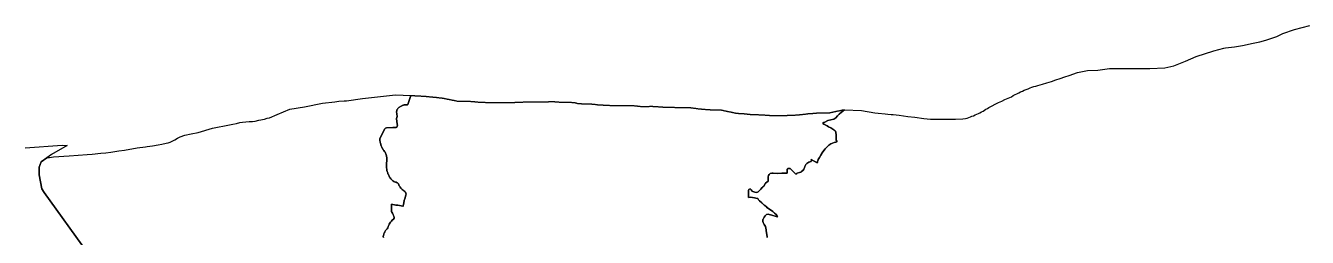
# Model space of a CAD drawing. Header units: inches. Extents: x 130170 to 284068, y 377793 to 804530.
# Drawn here: x 194968 to 219321, y 582574 to 586603 of the extents above; entities that cross this region are included whole.
import ezdxf

# ---------------------------------------------------------------- set-up
doc = ezdxf.new("R2010")
doc.units = ezdxf.units.IN
doc.header["$MEASUREMENT"] = 0
doc.layers.add('muni_il', color=7, linetype='Continuous')

msp = doc.modelspace()

# ---------------------------------------------------------------- linework, layer by layer
at = {"layer": 'muni_il'}
for points in [[(209060, 582573), (209057, 582594), (209041, 582699), (209038, 582719), (209038, 582720), (209028, 582783), (209015, 582800), (209001, 582820), (208983, 582855), (208975, 582878), (208974, 582896), (208978, 582917), (208979, 582918), (208985, 582934), (209001, 582961), (209017, 582984), (209033, 583000), (209047, 583010), (209074, 583014), (209097, 583011), (209120, 583006), (209149, 582996), (209229, 582971), (209260, 582965), (209249, 582979), (209226, 583009), (209199, 583038), (209164, 583067), (209065, 583134), (209066, 583135), (209060, 583139), (209043, 583153), (209010, 583182), (209004, 583187), (209003, 583188), (208995, 583195), (208953, 583234), (208913, 583268), (208893, 583291), (208877, 583313), (208877, 583314), (208842, 583320), (208817, 583324), (208781, 583331), (208779, 583331), (208742, 583337), (208705, 583336), (208700, 583336), (208701, 583408), (208702, 583429), (208702, 583453), (208702, 583458), (208703, 583465), (208706, 583483), (208734, 583496), (208752, 583482), (208774, 583454), (208774, 583455), (208783, 583446), (208803, 583438), (208825, 583432), (208848, 583427), (208872, 583432), (208887, 583443), (208916, 583470), (208936, 583489), (208960, 583524), (208978, 583538), (208993, 583550), (209023, 583604), (209048, 583627), (209076, 583647), (209075, 583684), (209075, 583727), (209084, 583752), (209095, 583771), (209116, 583789), (209146, 583796), (209172, 583796), (209262, 583793), (209335, 583795), (209370, 583796), (209439, 583796), (209438, 583840), (209437, 583875), (209447, 583884), (209492, 583883), (209499, 583878), (209599, 583780), (209622, 583793), (209627, 583794), (209669, 583806), (209696, 583818), (209706, 583823), (209741, 583854), (209755, 583873), (209765, 583896), (209771, 583921), (209786, 583949), (209795, 583964), (209808, 583979), (209827, 583993), (209850, 584003), (209886, 584016), (209892, 584021), (209896, 584026), (209898, 584031), (209897, 584036), (209895, 584041), (209893, 584045), (209895, 584054), (210006, 583990), (210011, 584002), (210012, 584007), (210016, 584021), (210025, 584047), (210028, 584054), (210050, 584093), (210074, 584137), (210097, 584173), (210097, 584173), (210099, 584178), (210159, 584257), (210173, 584272), (210189, 584289), (210190, 584290), (210203, 584305), (210229, 584327), (210268, 584355), (210300, 584368), (210332, 584377), (210365, 584387), (210383, 584392), (210379, 584402), (210369, 584427), (210368, 584467), (210366, 584543), (210366, 584544), (210365, 584553), (210365, 584559), (210364, 584569), (210364, 584572), (210363, 584576), (210362, 584580), (210360, 584584), (210358, 584589), (210355, 584593), (210354, 584595), (210350, 584600), (210344, 584607), (210339, 584611), (210333, 584616), (210332, 584617), (210328, 584620), (210323, 584623), (210304, 584634), (210289, 584643), (210265, 584657), (210225, 584680), (210197, 584696), (210174, 584708), (210158, 584715), (210152, 584719), (210146, 584724), (210145, 584724), (210142, 584726), (210134, 584730), (210118, 584742), (210127, 584758), (210150, 584767), (210211, 584795), (210322, 584825), (210359, 584846), (210395, 584886), (210426, 584919), (210472, 584957), (210529, 585000), (210847, 584991), (211104, 584946), (211168, 584937), (211298, 584925), (211298, 584925), (211353, 584920), (211412, 584915), (211452, 584912), (211566, 584897), (211730, 584877), (211862, 584860), (212036, 584839), (212162, 584826), (212327, 584826), (212636, 584826), (212777, 584831), (212823, 584835), (212855, 584845), (212886, 584855), (212918, 584866), (212949, 584878), (212980, 584890), (213010, 584903), (213041, 584916), (213071, 584931), (213100, 584946), (213127, 584960), (213130, 584961), (213159, 584977), (213187, 584994), (213215, 585011), (213243, 585029), (213271, 585048), (213295, 585061), (213331, 585079), (213392, 585110), (213453, 585139), (213514, 585168), (213575, 585197), (213637, 585224), (213699, 585251), (213733, 585271), (213767, 585290), (213802, 585308), (213837, 585326), (213872, 585343), (213907, 585359), (213943, 585374), (213979, 585389), (214016, 585403), (214052, 585417), (214089, 585430), (214126, 585442), (214164, 585453), (214201, 585464), (214287, 585489), (214372, 585515), (214457, 585542), (214542, 585570), (214626, 585598), (214710, 585627), (214794, 585656), (214955, 585713), (215145, 585750), (215341, 585755), (215563, 585785), (215564, 585786), (216327, 585790), (216616, 585803), (216783, 585839), (217006, 585924), (217211, 586013), (217546, 586122), (217733, 586175), (217766, 586179), (217938, 586202), (218086, 586224), (218290, 586267), (218417, 586294), (218534, 586327), (218740, 586395), (218857, 586452), (219075, 586532), (219365, 586603)], [(196150, 582272), (195321, 583430), (195277, 583496), (195228, 583764), (195224, 583909), (195263, 584010), (195370, 584087), (195370, 584087), (195400, 584094), (195422, 584097), (195422, 584097), (195495, 584104), (195796, 584129), (196136, 584151), (196234, 584160), (196396, 584175), (196494, 584185), (196587, 584194), (196741, 584218), (196846, 584234), (197090, 584275), (197244, 584297), (197277, 584301), (197380, 584318), (197487, 584334), (197555, 584345), (197636, 584365), (197676, 584376), (197716, 584388), (197752, 584406), (197806, 584433), (197856, 584460), (197905, 584485), (197995, 584516), (198113, 584543), (198248, 584573), (198517, 584650), (198841, 584717), (198907, 584731), (198974, 584744), (199041, 584757), (199090, 584765), (199150, 584775), (199214, 584776), (199281, 584781), (199332, 584788), (199397, 584802), (199505, 584825), (199555, 584840), (199599, 584848), (199599, 584848), (199750, 584911), (199989, 585012), (200264, 585059), (200267, 585059), (200607, 585126), (200840, 585153), (200881, 585158), (200881, 585158), (200922, 585163), (201020, 585171), (201062, 585173), (201369, 585217), (201995, 585284), (202290, 585276), (202228, 585105), (202224, 585096), (202214, 585097), (202201, 585097), (202188, 585097), (202175, 585095), (202163, 585094), (202150, 585091), (202138, 585088), (202126, 585084), (202114, 585079), (202102, 585073), (202091, 585067), (202080, 585061), (202077, 585059), (202070, 585053), (202059, 585045), (202050, 585037), (202041, 585028), (202032, 585015), (202024, 584999), (202018, 584980), (202016, 584966), (202015, 584954), (202018, 584934), (202019, 584922), (202026, 584877), (202015, 584836), (202029, 584730), (202031, 584711), (202029, 584690), (202020, 584674), (202006, 584665), (201974, 584662), (201972, 584662), (201961, 584662), (201950, 584662), (201946, 584662), (201826, 584661), (201805, 584655), (201786, 584636), (201701, 584448), (201700, 584426), (201701, 584412), (201703, 584397), (201706, 584381), (201709, 584366), (201714, 584351), (201719, 584335), (201724, 584319), (201731, 584304), (201737, 584288), (201745, 584273), (201754, 584257), (201764, 584242), (201775, 584226), (201786, 584210), (201797, 584195), (201805, 584178), (201811, 584162), (201817, 584146), (201822, 584129), (201825, 584113), (201828, 584097), (201830, 584081), (201831, 584064), (201831, 584048), (201829, 584032), (201828, 584016), (201826, 584001), (201825, 583986), (201824, 583970), (201824, 583955), (201824, 583939), (201824, 583923), (201826, 583908), (201827, 583893), (201829, 583877), (201831, 583861), (201834, 583846), (201838, 583831), (201842, 583816), (201847, 583800), (201853, 583784), (201860, 583769), (201867, 583753), (201875, 583738), (201884, 583722), (201894, 583707), (201905, 583691), (201917, 583676), (201931, 583662), (201946, 583648), (201961, 583639), (201977, 583632), (201993, 583627), (202009, 583622), (202027, 583615), (202037, 583606), (202044, 583600), (202050, 583591), (202065, 583558), (202075, 583543), (202085, 583528), (202097, 583513), (202110, 583498), (202125, 583483), (202141, 583471), (202156, 583461), (202175, 583449), (202188, 583432), (202194, 583416), (202196, 583399), (202195, 583384), (202177, 583324), (202163, 583279), (202146, 583196), (202144, 583180), (202142, 583165), (202132, 583167), (202039, 583185), (202001, 583190), (201921, 583206), (201922, 583060), (201926, 583055), (201939, 583033), (201949, 583013), (201952, 583006), (201961, 582980), (201968, 582953), (201970, 582939), (201955, 582924), (201931, 582899), (201918, 582885), (201912, 582878), (201901, 582861), (201888, 582842), (201878, 582825), (201874, 582820), (201868, 582805), (201859, 582784), (201847, 582754), (201835, 582737), (201819, 582717), (201808, 582703), (201795, 582681), (201786, 582664), (201783, 582659), (201771, 582634), (201766, 582610), (201764, 582594), (201767, 582570)], [(201767, 582570), (201764, 582594), (201766, 582610), (201771, 582634), (201783, 582659), (201786, 582664), (201795, 582681), (201808, 582703), (201819, 582717), (201835, 582737), (201847, 582754), (201859, 582784), (201868, 582805), (201874, 582820), (201878, 582825), (201888, 582842), (201901, 582861), (201912, 582878), (201918, 582885), (201931, 582899), (201955, 582924), (201970, 582939), (201968, 582953), (201961, 582980), (201952, 583006), (201949, 583013), (201939, 583033), (201926, 583055), (201922, 583060), (201921, 583206), (202001, 583190), (202039, 583185), (202132, 583167), (202142, 583165), (202144, 583180), (202146, 583196), (202163, 583279), (202177, 583324), (202195, 583384), (202196, 583399), (202194, 583416), (202188, 583432), (202175, 583449), (202156, 583461), (202141, 583471), (202125, 583483), (202110, 583498), (202097, 583513), (202085, 583528), (202075, 583543), (202065, 583558), (202050, 583591), (202044, 583600), (202037, 583606), (202027, 583615), (202009, 583622), (201993, 583627), (201977, 583632), (201961, 583639), (201946, 583648), (201931, 583662), (201917, 583676), (201905, 583691), (201894, 583707), (201884, 583722), (201875, 583738), (201867, 583753), (201860, 583769), (201853, 583784), (201847, 583800), (201842, 583816), (201838, 583831), (201834, 583846), (201831, 583861), (201829, 583877), (201827, 583893), (201826, 583908), (201824, 583923), (201824, 583939), (201824, 583955), (201824, 583970), (201825, 583986), (201826, 584001), (201828, 584016), (201829, 584032), (201831, 584048), (201831, 584064), (201830, 584081), (201828, 584097), (201825, 584113), (201822, 584129), (201817, 584146), (201811, 584162), (201805, 584178), (201797, 584195), (201786, 584210), (201775, 584226), (201764, 584242), (201754, 584257), (201745, 584273), (201737, 584288), (201731, 584304), (201724, 584319), (201719, 584335), (201714, 584351), (201709, 584366), (201706, 584381), (201703, 584397), (201701, 584412), (201700, 584426), (201701, 584448), (201786, 584636), (201805, 584655), (201826, 584661), (201946, 584662), (201950, 584662), (201961, 584662), (201972, 584662), (201974, 584662), (202006, 584665), (202020, 584674), (202029, 584690), (202031, 584711), (202029, 584730), (202015, 584836), (202026, 584877), (202019, 584922), (202018, 584934), (202015, 584954), (202016, 584966), (202018, 584980), (202024, 584999), (202032, 585015), (202041, 585028), (202050, 585037), (202059, 585045), (202070, 585053), (202077, 585059), (202080, 585061), (202091, 585067), (202102, 585073), (202114, 585079), (202126, 585084), (202138, 585088), (202150, 585091), (202163, 585094), (202175, 585095), (202188, 585097), (202201, 585097), (202214, 585097), (202224, 585096), (202228, 585105), (202290, 585276), (202298, 585273), (202308, 585273), (202318, 585273), (202327, 585272), (202337, 585272), (202346, 585271), (202356, 585271), (202366, 585270), (202375, 585270), (202385, 585270), (202395, 585269), (202405, 585269), (202415, 585268), (202425, 585268), (202435, 585267), (202444, 585266), (202454, 585266), (202463, 585265), (202473, 585265), (202482, 585264), (202492, 585263), (202502, 585263), (202511, 585262), (202521, 585262), (202530, 585261), (202540, 585260), (202550, 585260), (202559, 585259), (202569, 585258), (202579, 585257), (202589, 585256), (202599, 585255), (202609, 585254), (202619, 585253), (202629, 585252), (202639, 585251), (202648, 585251), (202658, 585250), (202668, 585249), (202678, 585248), (202688, 585247), (202698, 585246), (202707, 585245), (202717, 585244), (202727, 585243), (202737, 585242), (202746, 585241), (202756, 585240), (202766, 585239), (202776, 585238), (202785, 585237), (202795, 585235), (202805, 585234), (202815, 585233), (202824, 585232), (202834, 585231), (202844, 585230), (202854, 585229), (202863, 585228), (202873, 585227), (202883, 585226), (202893, 585224), (202902, 585222), (202912, 585220), (202921, 585218), (202931, 585216), (202940, 585214), (202950, 585213), (202959, 585211), (202969, 585209), (202978, 585207), (202988, 585205), (202997, 585203), (203007, 585201), (203017, 585199), (203026, 585197), (203035, 585195), (203045, 585193), (203054, 585191), (203064, 585189), (203073, 585187), (203083, 585185), (203092, 585183), (203102, 585182), (203111, 585180), (203120, 585178), (203130, 585176), (203139, 585174), (203148, 585172), (203157, 585170), (203166, 585168), (203175, 585166), (203185, 585165), (203194, 585163), (203203, 585163), (203213, 585164), (203222, 585164), (203232, 585164), (203241, 585165), (203251, 585165), (203261, 585165), (203270, 585166), (203280, 585166), (203290, 585165), (203299, 585165), (203309, 585165), (203319, 585165), (203329, 585164), (203339, 585164), (203348, 585164), (203358, 585164), (203368, 585164), (203378, 585163), (203388, 585163), (203397, 585163), (203407, 585163), (203417, 585163), (203427, 585162), (203436, 585162), (203446, 585162), (203456, 585161), (203466, 585160), (203476, 585159), (203486, 585158), (203495, 585157), (203505, 585156), (203515, 585155), (203525, 585154), (203535, 585153), (203545, 585152), (203555, 585151), (203564, 585150), (203574, 585149), (203584, 585147), (203593, 585147), (203603, 585147), (203612, 585147), (203621, 585146), (203630, 585146), (203640, 585146), (203649, 585145), (203658, 585145), (203668, 585145), (203677, 585144), (203686, 585144), (203695, 585144), (203705, 585143), (203714, 585143), (203724, 585143), (203734, 585143), (203744, 585143), (203754, 585143), (203763, 585142), (203773, 585142), (203783, 585142), (203793, 585142), (203802, 585142), (203812, 585142), (203822, 585142), (203832, 585142), (203842, 585141), (203851, 585141), (203861, 585141), (203871, 585141), (203881, 585141), (203890, 585141), (203900, 585141), (203910, 585140), (203920, 585140), (203930, 585140), (203939, 585140), (203949, 585140), (203959, 585140), (203969, 585140), (203978, 585140), (203988, 585140), (203998, 585140), (204008, 585140), (204017, 585140), (204027, 585140), (204037, 585140), (204047, 585140), (204057, 585141), (204066, 585141), (204076, 585141), (204086, 585141), (204096, 585141), (204105, 585141), (204115, 585141), (204125, 585141), (204135, 585141), (204145, 585141), (204154, 585141), (204164, 585141), (204174, 585141), (204184, 585141), (204193, 585141), (204203, 585142), (204213, 585142), (204223, 585142), (204232, 585142), (204242, 585142), (204252, 585143), (204261, 585143), (204271, 585144), (204281, 585144), (204290, 585144), (204300, 585145), (204309, 585145), (204319, 585146), (204329, 585146), (204338, 585147), (204348, 585147), (204358, 585148), (204367, 585148), (204377, 585149), (204386, 585149), (204396, 585149), (204406, 585150), (204415, 585150), (204425, 585151), (204434, 585151), (204444, 585152), (204454, 585152), (204463, 585153), (204473, 585153), (204483, 585154), (204493, 585154), (204502, 585154), (204512, 585154), (204522, 585154), (204532, 585154), (204542, 585154), (204552, 585154), (204562, 585154), (204572, 585154), (204582, 585154), (204592, 585154), (204602, 585154), (204612, 585154), (204622, 585155), (204631, 585155), (204641, 585155), (204651, 585155), (204661, 585155), (204671, 585155), (204681, 585155), (204691, 585155), (204701, 585155), (204711, 585155), (204721, 585155), (204731, 585155), (204741, 585155), (204751, 585155), (204761, 585156), (204770, 585156), (204780, 585156), (204790, 585156), (204800, 585156), (204810, 585156), (204820, 585156), (204830, 585156), (204840, 585156), (204850, 585156), (204860, 585156), (204870, 585156), (204880, 585156), (204890, 585156), (204900, 585156), (204910, 585157), (204920, 585157), (204930, 585157), (204940, 585157), (204950, 585157), (204960, 585157), (204970, 585157), (204980, 585157), (204989, 585157), (204999, 585157), (205009, 585157), (205017, 585157), (205025, 585156), (205033, 585156), (205040, 585155), (205049, 585154), (205058, 585154), (205067, 585153), (205077, 585152), (205086, 585152), (205095, 585151), (205104, 585150), (205113, 585150), (205122, 585149), (205131, 585149), (205140, 585148), (205150, 585148), (205160, 585148), (205169, 585148), (205179, 585148), (205189, 585148), (205199, 585148), (205208, 585148), (205218, 585148), (205228, 585148), (205238, 585149), (205247, 585149), (205257, 585149), (205267, 585149), (205276, 585148), (205286, 585147), (205296, 585147), (205305, 585146), (205315, 585145), (205324, 585145), (205334, 585144), (205343, 585143), (205353, 585143), (205363, 585142), (205372, 585141), (205382, 585141), (205391, 585140), (205401, 585139), (205409, 585137), (205418, 585134), (205426, 585132), (205435, 585129), (205443, 585127), (205451, 585124), (205461, 585123), (205471, 585123), (205481, 585122), (205491, 585121), (205501, 585121), (205511, 585120), (205521, 585119), (205531, 585118), (205541, 585118), (205551, 585117), (205561, 585116), (205571, 585115), (205578, 585115), (205587, 585115), (205597, 585115), (205606, 585115), (205615, 585115), (205625, 585115), (205634, 585115), (205643, 585115), (205653, 585116), (205662, 585116), (205671, 585116), (205681, 585116), (205690, 585116), (205700, 585115), (205709, 585114), (205718, 585113), (205728, 585112), (205737, 585111), (205747, 585110), (205756, 585109), (205766, 585108), (205775, 585107), (205785, 585106), (205794, 585105), (205803, 585104), (205813, 585103), (205822, 585102), (205829, 585100), (205836, 585099), (205843, 585098), (205853, 585097), (205862, 585097), (205871, 585096), (205881, 585096), (205890, 585095), (205900, 585095), (205909, 585094), (205918, 585094), (205926, 585093), (205934, 585093), (205942, 585092), (205950, 585092), (205959, 585092), (205967, 585091), (205976, 585091), (205984, 585090), (205993, 585090), (206003, 585089), (206012, 585089), (206021, 585088), (206030, 585088), (206040, 585088), (206049, 585087), (206058, 585087), (206067, 585086), (206076, 585086), (206085, 585085), (206094, 585085), (206103, 585084), (206112, 585084), (206122, 585084), (206131, 585084), (206141, 585084), (206150, 585084), (206160, 585084), (206169, 585083), (206179, 585084), (206189, 585084), (206198, 585084), (206208, 585084), (206218, 585084), (206227, 585084), (206237, 585084), (206247, 585084), (206257, 585084), (206266, 585084), (206276, 585084), (206286, 585084), (206296, 585084), (206305, 585084), (206315, 585084), (206325, 585084), (206334, 585084), (206344, 585084), (206354, 585084), (206363, 585084), (206373, 585083), (206382, 585083), (206392, 585083), (206402, 585083), (206411, 585083), (206421, 585083), (206431, 585082), (206440, 585082), (206450, 585082), (206460, 585082), (206469, 585082), (206479, 585082), (206488, 585081), (206498, 585081), (206508, 585081), (206517, 585081), (206527, 585081), (206535, 585080), (206543, 585079), (206552, 585078), (206560, 585077), (206569, 585076), (206577, 585075), (206586, 585074), (206595, 585073), (206603, 585073), (206613, 585072), (206622, 585071), (206632, 585069), (206641, 585068), (206651, 585067), (206660, 585066), (206670, 585066), (206680, 585067), (206690, 585067), (206700, 585067), (206709, 585067), (206719, 585067), (206729, 585067), (206739, 585067), (206749, 585067), (206759, 585067), (206768, 585067), (206778, 585067), (206788, 585067), (206798, 585067), (206808, 585067), (206818, 585067), (206827, 585068), (206837, 585068), (206847, 585068), (206857, 585068), (206867, 585068), (206877, 585068), (206886, 585067), (206896, 585067), (206905, 585066), (206915, 585066), (206925, 585065), (206934, 585064), (206944, 585064), (206953, 585063), (206963, 585063), (206972, 585062), (206982, 585062), (206992, 585061), (207001, 585060), (207011, 585060), (207020, 585059), (207030, 585059), (207039, 585058), (207048, 585057), (207058, 585056), (207067, 585055), (207076, 585054), (207085, 585053), (207095, 585052), (207104, 585051), (207113, 585050), (207122, 585049), (207132, 585049), (207141, 585049), (207150, 585049), (207160, 585049), (207169, 585049), (207178, 585050), (207187, 585050), (207197, 585050), (207206, 585050), (207215, 585050), (207225, 585050), (207234, 585050), (207243, 585050), (207253, 585050), (207262, 585049), (207271, 585049), (207281, 585049), (207290, 585049), (207300, 585048), (207309, 585048), (207318, 585048), (207328, 585047), (207337, 585047), (207347, 585047), (207356, 585047), (207365, 585046), (207375, 585046), (207384, 585046), (207394, 585046), (207404, 585046), (207413, 585046), (207423, 585046), (207433, 585046), (207442, 585046), (207452, 585046), (207462, 585046), (207471, 585046), (207481, 585046), (207491, 585047), (207500, 585047), (207510, 585047), (207520, 585047), (207529, 585047), (207539, 585047), (207549, 585047), (207558, 585047), (207568, 585047), (207578, 585046), (207588, 585044), (207598, 585043), (207607, 585042), (207617, 585040), (207627, 585039), (207637, 585038), (207647, 585036), (207657, 585035), (207666, 585034), (207676, 585032), (207686, 585031), (207696, 585030), (207706, 585028), (207716, 585027), (207726, 585025), (207735, 585024), (207745, 585023), (207755, 585022), (207764, 585021), (207774, 585020), (207783, 585019), (207792, 585018), (207802, 585017), (207811, 585016), (207821, 585015), (207830, 585014), (207839, 585014), (207849, 585013), (207858, 585012), (207868, 585011), (207876, 585011), (207885, 585010), (207893, 585010), (207901, 585009), (207909, 585009), (207917, 585008), (207924, 585008), (207932, 585007), (207939, 585006), (207948, 585006), (207958, 585005), (207967, 585005), (207975, 585004), (207982, 585003), (207989, 585003), (207997, 585003), (208005, 585003), (208015, 585003), (208024, 585002), (208034, 585002), (208043, 585002), (208052, 585002), (208061, 585002), (208070, 585001), (208079, 585001), (208087, 585001), (208096, 585001), (208105, 585001), (208115, 585000), (208124, 585000), (208134, 585000), (208143, 585000), (208152, 584999), (208162, 584999), (208171, 584999), (208177, 584998), (208184, 584998), (208191, 584997), (208198, 584995), (208206, 584994), (208213, 584992), (208220, 584990), (208228, 584989), (208235, 584987), (208244, 584985), (208252, 584984), (208261, 584982), (208270, 584980), (208279, 584978), (208288, 584976), (208297, 584974), (208306, 584972), (208314, 584970), (208323, 584968), (208332, 584967), (208341, 584965), (208349, 584963), (208357, 584961), (208365, 584960), (208372, 584958), (208382, 584956), (208392, 584954), (208401, 584952), (208411, 584950), (208420, 584948), (208430, 584945), (208439, 584943), (208449, 584941), (208456, 584939), (208463, 584938), (208471, 584936), (208478, 584936), (208486, 584936), (208496, 584936), (208506, 584935), (208515, 584934), (208525, 584934), (208535, 584933), (208544, 584933), (208554, 584932), (208563, 584932), (208573, 584931), (208583, 584931), (208592, 584930), (208602, 584929), (208612, 584929), (208621, 584928), (208631, 584928), (208641, 584926), (208651, 584925), (208661, 584924), (208670, 584922), (208680, 584921), (208690, 584920), (208700, 584918), (208710, 584917), (208719, 584916), (208728, 584916), (208737, 584915), (208746, 584914), (208755, 584914), (208765, 584913), (208775, 584912), (208784, 584912), (208793, 584913), (208803, 584913), (208812, 584913), (208821, 584913), (208830, 584913), (208840, 584913), (208850, 584912), (208859, 584912), (208869, 584911), (208879, 584911), (208889, 584910), (208899, 584909), (208909, 584909), (208919, 584908), (208928, 584908), (208938, 584907), (208948, 584907), (208958, 584906), (208968, 584905), (208978, 584905), (208988, 584904), (208997, 584904), (209007, 584903), (209017, 584902), (209026, 584902), (209036, 584901), (209045, 584900), (209055, 584899), (209064, 584899), (209074, 584898), (209083, 584897), (209093, 584897), (209102, 584896), (209112, 584895), (209122, 584894), (209131, 584894), (209141, 584894), (209151, 584895), (209161, 584895), (209170, 584895), (209180, 584895), (209190, 584895), (209200, 584895), (209209, 584895), (209219, 584895), (209229, 584895), (209239, 584895), (209248, 584895), (209258, 584895), (209268, 584895), (209278, 584895), (209287, 584895), (209297, 584896), (209307, 584896), (209317, 584896), (209327, 584896), (209337, 584896), (209346, 584896), (209356, 584896), (209366, 584896), (209376, 584896), (209386, 584896), (209395, 584896), (209405, 584896), (209415, 584896), (209425, 584896), (209435, 584896), (209445, 584897), (209454, 584897), (209464, 584897), (209474, 584897), (209484, 584897), (209494, 584897), (209503, 584897), (209513, 584897), (209523, 584897), (209533, 584897), (209543, 584897), (209553, 584898), (209562, 584899), (209572, 584900), (209582, 584901), (209592, 584902), (209602, 584903), (209612, 584904), (209622, 584905), (209632, 584906), (209641, 584907), (209651, 584907), (209661, 584908), (209671, 584909), (209680, 584910), (209690, 584911), (209700, 584912), (209710, 584913), (209719, 584914), (209729, 584915), (209739, 584916), (209749, 584917), (209758, 584918), (209768, 584919), (209778, 584920), (209787, 584921), (209796, 584922), (209804, 584924), (209813, 584925), (209821, 584927), (209830, 584928), (209838, 584930), (209848, 584930), (209857, 584930), (209866, 584930), (209876, 584930), (209885, 584930), (209895, 584931), (209905, 584932), (209914, 584933), (209924, 584934), (209934, 584935), (209944, 584936), (209954, 584937), (209964, 584938), (209973, 584939), (209983, 584940), (209993, 584940), (210003, 584941), (210013, 584942), (210022, 584943), (210032, 584943), (210041, 584943), (210051, 584943), (210060, 584943), (210070, 584944), (210079, 584944), (210089, 584944), (210098, 584944), (210108, 584945), (210118, 584945), (210128, 584945), (210138, 584945), (210148, 584945), (210158, 584945), (210168, 584946), (210178, 584946), (210187, 584946), (210197, 584946), (210207, 584946), (210217, 584947), (210227, 584947), (210237, 584947), (210247, 584947), (210256, 584949), (210266, 584951), (210275, 584953), (210284, 584955), (210294, 584957), (210303, 584959), (210313, 584961), (210322, 584963), (210332, 584965), (210341, 584967), (210351, 584969), (210360, 584971), (210369, 584973), (210379, 584975), (210388, 584977), (210398, 584979), (210407, 584981), (210417, 584983), (210426, 584985), (210436, 584987), (210445, 584989), (210454, 584991), (210463, 584993), (210472, 584995), (210481, 584997), (210490, 584999), (210499, 585001), (210509, 585000), (210519, 585000), (210529, 585000), (210472, 584957), (210426, 584919), (210395, 584886), (210359, 584846), (210322, 584825), (210211, 584795), (210150, 584767), (210127, 584758), (210118, 584742), (210134, 584730), (210142, 584726), (210145, 584724), (210146, 584724), (210152, 584719), (210158, 584715), (210174, 584708), (210197, 584696), (210225, 584680), (210265, 584657), (210289, 584643), (210304, 584634), (210323, 584623), (210328, 584620), (210332, 584617), (210333, 584616), (210339, 584611), (210344, 584607), (210350, 584600), (210354, 584595), (210355, 584593), (210358, 584589), (210360, 584584), (210362, 584580), (210363, 584576), (210364, 584572), (210364, 584569), (210365, 584559), (210365, 584553), (210366, 584544), (210366, 584543), (210368, 584467), (210369, 584427), (210379, 584402), (210383, 584392), (210365, 584387), (210332, 584377), (210300, 584368), (210268, 584355), (210229, 584327), (210203, 584305), (210190, 584290), (210189, 584289), (210173, 584272), (210159, 584257), (210099, 584178), (210097, 584173), (210097, 584173), (210074, 584137), (210050, 584093), (210028, 584054), (210025, 584047), (210016, 584021), (210012, 584007), (210011, 584002), (210006, 583990), (209895, 584054), (209893, 584045), (209895, 584041), (209897, 584036), (209898, 584031), (209896, 584026), (209892, 584021), (209886, 584016), (209850, 584003), (209827, 583993), (209808, 583979), (209795, 583964), (209786, 583949), (209771, 583921), (209765, 583896), (209755, 583873), (209741, 583854), (209706, 583823), (209696, 583818), (209669, 583806), (209627, 583794), (209622, 583793), (209599, 583780), (209499, 583878), (209492, 583883), (209447, 583884), (209437, 583875), (209438, 583840), (209439, 583796), (209370, 583796), (209335, 583795), (209262, 583793), (209172, 583796), (209146, 583796), (209116, 583789), (209095, 583771), (209084, 583752), (209075, 583727), (209075, 583684), (209076, 583647), (209048, 583627), (209023, 583604), (208993, 583550), (208978, 583538), (208960, 583524), (208936, 583489), (208916, 583470), (208887, 583443), (208872, 583432), (208848, 583427), (208825, 583432), (208803, 583438), (208783, 583446), (208774, 583455), (208774, 583454), (208752, 583482), (208734, 583496), (208706, 583483), (208703, 583465), (208702, 583458), (208702, 583453), (208702, 583429), (208701, 583408), (208700, 583336), (208705, 583336), (208742, 583337), (208779, 583331), (208781, 583331), (208817, 583324), (208842, 583320), (208877, 583314), (208877, 583313), (208893, 583291), (208913, 583268), (208953, 583234), (208995, 583195), (209003, 583188), (209004, 583187), (209010, 583182), (209043, 583153), (209060, 583139), (209066, 583135), (209065, 583134), (209164, 583067), (209199, 583038), (209226, 583009), (209249, 582979), (209260, 582965), (209229, 582971), (209149, 582996), (209120, 583006), (209097, 583011), (209074, 583014), (209047, 583010), (209033, 583000), (209017, 582984), (209001, 582961), (208985, 582934), (208979, 582918), (208978, 582917), (208974, 582896), (208975, 582878), (208983, 582855), (209001, 582820), (209015, 582800), (209028, 582783), (209038, 582720), (209038, 582719), (209041, 582699), (209057, 582594), (209060, 582573)], [(194961, 584277), (195663, 584330), (195755, 584321), (195457, 584150), (195370, 584087), (195263, 584010), (195224, 583909), (195228, 583764), (195277, 583496), (195321, 583430), (196150, 582272)]]:
    msp.add_lwpolyline(points, dxfattribs=at)

doc.saveas('drawing.dxf')
